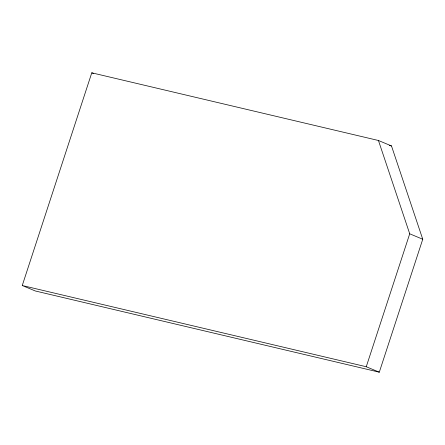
<?xml version="1.0" encoding="UTF-8"?>
<svg xmlns="http://www.w3.org/2000/svg" width="445" height="445" viewBox="0 0 445 445"><rect width="100%" height="100%" fill="white"/><g stroke="black" fill="none" stroke-linecap="round" stroke-linejoin="round"><path stroke-width="0.67" d="M22.25 285.523L91.776 72.813L378.445 140.498L391.489 145.938L422.75 239.243L379.296 372.187L35.288 290.969L22.25 285.523L366.257 366.741L379.296 372.187M366.257 366.741L409.712 233.797L378.445 140.498M389.458 145.459L391.489 145.938M91.776 72.813L93.639 73.592M409.712 233.797L422.75 239.243"/></g></svg>
